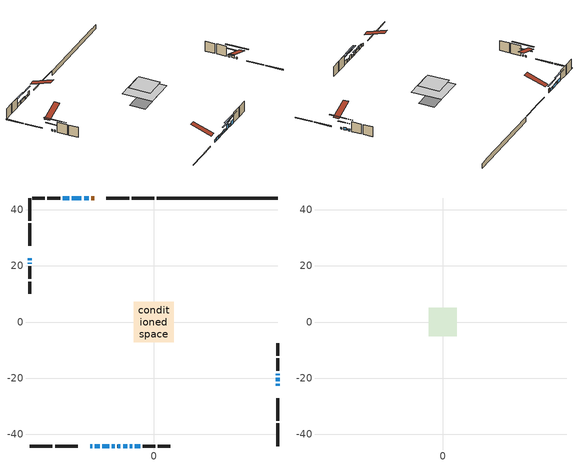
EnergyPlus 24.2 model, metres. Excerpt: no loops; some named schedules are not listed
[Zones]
conditioned space
 floor adiabatic (AdiabaticFloorConstruction): -7.15,-7.15 -7.15,7.15 7.15,7.15 7.15,-7.15 z2.97
 floor foundation (Slab1 construction): -7.09,-3.66 -7.09,3.66 7.09,3.66 7.09,-3.66 z-1.76
 wall outside (RimJoist1 construction): 0.22,44.15 -7.85,44.15 / -44.15,-44.15 -36.09,-44.15 / -44.15,44.15 -44.15,36.09 / 44.15,-44.15 44.15,-36.09 z0.53:0.83
 wall outside (RimJoist2 construction): -8.78,44.15 -16.84,44.15 / -35.16,-44.15 -27.1,-44.15 / -44.15,35.16 -44.15,27.1 / 44.15,-35.16 44.15,-27.1 z0.53:0.83
 wall outside (AdiabaticWallConstruction 1): -21.27,44.15 -22.2,44.15 z0.53:2.56
 wall outside (AdiabaticWallConstruction): -22.66,-44.15 -21.9,-44.15 z0.53:1.75; -23.13,44.15 -24.83,44.15 / -25.76,44.15 -29.16,44.15 z0.53:1.67; -20.97,-44.15 -19.24,-44.15 z0.53:1.8; -18.31,-44.15 -15.87,-44.15 z0.53:1.65; -14.95,-44.15 -13.84,-44.15 z0.53:1.83; -44.15,22.66 -44.15,22.05 / 44.15,-22.66 44.15,-22.05 / -44.15,21.13 -44.15,20.82 z0.53:1.29; 44.15,-21.12 44.15,-19.9 z0.53:1.7; -30.09,44.15 -32.38,44.15 z0.53:2.16; -12.91,-44.15 -11.84,-44.15 z0.53:1.5; -10.91,-44.15 -9.39,-44.15 z0.53:2.56; -8.46,-44.15 -7.65,-44.15 z0.53:1.9; -6.72,-44.15 -4.89,-44.15 z0.53:2.31; 44.15,-18.98 44.15,-18.36 z0.53:1.35
 wall outside (Wall1 construction): -33.31,44.15 -37.85,44.15 / -3.96,-44.15 0.58,-44.15 / -44.15,19.89 -44.15,15.35 / 44.15,-17.44 44.15,-12.9 z0.53:5.41
 wall outside (Wall2 construction): -38.78,44.15 -43.22,44.15 / 1.51,-44.15 5.96,-44.15 / -44.15,14.42 -44.15,9.97 / 44.15,-11.97 44.15,-7.52 z0.53:5.41
 wall foundation (FoundationWall1 construction): 1.15,44.15,-1.76 1.15,44.15,0.53 39.85,44.15,0.53 39.85,44.15,0.37 44.15,44.15,0.37 44.15,44.15,-1.76
 window (WindowConstruction 13): -22.66,-44.15 -21.9,-44.15 z0.53:1.75
 window (WindowConstruction 7): -23.13,44.15 -24.83,44.15 z0.53:1.67
 window (WindowConstruction 8): -25.76,44.15 -29.16,44.15 z0.53:1.67
 window (WindowConstruction 9): -20.97,-44.15 -19.24,-44.15 z0.53:1.8
 window (WindowConstruction 10): -18.31,-44.15 -15.88,-44.15 z0.53:1.65
 window (WindowConstruction 11): -14.95,-44.15 -13.84,-44.15 z0.53:1.83
 window (WindowConstruction 12): -44.15,22.66 -44.15,22.05 z0.53:1.29
 window (WindowConstruction 14): 44.15,-22.66 44.15,-22.05 z0.53:1.29
 window (WindowConstruction): 44.15,-21.12 44.15,-19.9 z0.53:1.7
 window (WindowConstruction 15): -44.15,21.12 -44.15,20.82 z0.53:1.29
 window (WindowConstruction 1): -30.09,44.15 -32.38,44.15 z0.53:2.15
 window (WindowConstruction 2): -12.91,-44.15 -11.84,-44.15 z0.53:1.5
 window (WindowConstruction 3): -10.91,-44.15 -9.39,-44.15 z0.53:2.56
 window (WindowConstruction 4): -8.46,-44.15 -7.65,-44.15 z0.53:1.9
 window (WindowConstruction 5): -6.72,-44.15 -4.89,-44.15 z0.53:2.31
 window (WindowConstruction 6): 44.15,-18.97 44.15,-18.36 z0.53:1.34
 door (Door): -21.28,44.15 -22.2,44.15 z0.53:2.56
 ceiling adiabatic (AdiabaticFloorConstruction): 7.15,-7.15 7.15,7.15 -7.15,7.15 -7.15,-7.15 z2.97
attic - vented
 floor to conditioned space (Floor1 construction Reversed): -5.02,-5.02 -5.02,5.02 5.02,5.02 5.02,-5.02 z5.41
 roof outside (Roof1 construction): -20.35,44.15,5.41 -20.35,34.38,8.67 -17.77,34.38,8.67 -17.77,44.15,5.41; -23.59,-44.15,5.41 -23.59,-34.38,8.67 -26.17,-34.38,8.67 -26.17,-44.15,5.41; -44.15,23.59,5.41 -34.38,23.59,8.67 -34.38,26.17,8.67 -44.15,26.17,5.41; 44.15,-23.59,5.41 34.38,-23.59,8.67 34.38,-26.17,8.67 44.15,-26.17,5.41
shading: -27.47,44.15 -20.49,44.15 -20.49,44.57 -27.47,44.57 z4.31; -29.36,44.15 -25.56,44.15 -25.56,44.57 -29.36,44.57 z1.87; -19.04,-44.15 -21.17,-44.15 -21.17,-44.57 -19.04,-44.57 z2; -15.67,-44.15 -18.51,-44.15 -18.51,-44.57 -15.67,-44.57 z1.85; -13.64,-44.15 -15.15,-44.15 -15.15,-44.57 -13.64,-44.57 z2.03; -44.15,19.41 -44.15,25.3 -44.57,25.3 -44.57,19.41 z3.93; 44.15,-16.97 44.15,-27.74 44.57,-27.74 44.57,-16.97 z6.37; 44.15,-17.26 44.15,-23.76 44.57,-23.76 44.57,-17.26 z4.34; -44.15,15.74 -44.15,26.2 -44.57,26.2 -44.57,15.74 z6.37; -35.02,44.15 -27.45,44.15 -27.45,44.57 -35.02,44.57 z4.79; -9.2,-44.15 -15.55,-44.15 -15.55,-44.57 -9.2,-44.57 z4.14; -6.75,-44.15 -13.55,-44.15 -13.55,-44.57 -6.75,-44.57 z5.2; -5.01,-44.15 -11.1,-44.15 -11.1,-44.57 -5.01,-44.57 z4.54; -2.25,-44.15 -9.36,-44.15 -9.36,-44.57 -2.25,-44.57 z4.95; 44.15,-18.16 44.15,-19.18 44.57,-19.18 44.57,-18.16 z1.54
[Building]
Building 1: Terrain=Suburbs
[Site:Location]
Toronto City Centre_ON: Latitude {deg}=43.63; Longitude {deg}=-79.39; Time Zone {hr}=-5; Elevation {m}=77; Keep Site Location Information=Yes
[Site:GroundTemperature:Shallow]
5.01852, 3.26908, 3.12898, 3.95918, 7.29196, 10.6092, 13.4851, 15.3069, 15.4617, 13.9799, 11.1774, 7.9619
[Site:WaterMainsTemperature]
Calculation Method=Schedule; Temperature Schedule=mains temperature schedule
[Material] Roughness=Rough; Thermal Absorptance=0.9
Name | Thickness {m} | Conductivity {W/m-K} | Density {kg/m3} | Specific Heat {J/kg-K} | Solar Absorptance | Visible Absorptance
asphalt or fiberglass shingles | 0.00635 | 0.162714 | 1121.4 | 1465.45 | 0.4 | 0.4
ceiling loosefill ins | 0.169333 | 0.0480833 | 16.02 | 1046.75 | 0.7 | 0.7
ceiling stud and cavity | 0.1397 | 0.151118 | 65.682 | 1177.47 | 0.7 | 0.7
concrete 4.0 in. | 0.1016 | 1.803125 | 2242.8 | 837.4 | 0.7 | 0.7
concrete 8.0 in. | 0.2032 | 1.803125 | 2242.8 | 837.4 | 0.7 | 0.7
door material | 0.04445 | 0.053851 | 512.64 | 1214.23 | 0.7 | 0.7
exterior vertical ins | 0.041904 | 0.029427 | 32.04 | 1214.23 | 0.7 | 0.7
floor covering | 0.0127 | 0.0433444 | 54.468 | 1339.84 | 0.6 | 0.6
floor rigid ins; wall rigid ins | 0.512978 | 0.029427 | 32.04 | 1214.23 | 0.7 | 0.7
floor stud and cavity | 0.1397 | 1.75129 | 37.0049 | 1207.88 | 0.7 | 0.7
furniture material conditioned space 1 | 0.1524 | 0.115458 | 640.8 | 1214.23 | 0.6 | 0.6
gypsum board | 0.0127 | 0.160291 | 801 | 837.4 | 0.6 | 0.6
gypsum board 1 | 0.0127 | 0.160291 | 801 | 837.4 | 0.7 | 0.7
osb sheathing 0.5 in. | 0.0127 | 0.115458 | 512.64 | 1214.23 | 0.7 | 0.7
osb sheathing 0.75 in. | 0.01905 | 0.115458 | 512.64 | 1214.23 | 0.7 | 0.7
osb sheathing 2.0 in. | 0.0508 | 0.115458 | 512.64 | 1214.23 | 0.7 | 0.7
rim joist stud and cavity | 0.0508 | 0.0451784 | 125.044 | 1163.47 | 0.6 | 0.6
rim joist stud and cavity 1 | 0.0508 | 0.0454632 | 125.044 | 1163.47 | 0.6 | 0.6
wall stud and cavity | 0.1397 | 0.0884486 | 139.0536 | 1170.24 | 0.7 | 0.7
wall stud and cavity 1 | 0.0889 | 0.380278 | 52.3479 | 1209.89 | 0.7 | 0.7
wall stud and cavity 2 | 0.0889 | 0.391764 | 83.0341 | 1211.67 | 0.7 | 0.7
wood siding | 0.0254 | 0.102417 | 544.68 | 1172.36 | 0.4 | 0.4
wood siding 1; wood siding 2; wood siding 3 | 0.0254 | 0.102417 | 544.68 | 1172.36 | 0.7 | 0.7
[WindowMaterial:SimpleGlazingSystem]
Name | U-Factor {W/m2-K} | Solar Heat Gain Coefficient
WindowMaterial | 3.30119 | 0.66
WindowMaterial 1 | 3.296079 | 0.7
WindowMaterial 10 | 4.0064 | 0.67
WindowMaterial 11 | 3.30687 | 0.51
WindowMaterial 2 | 3.30346 | 0.65
WindowMaterial 3 | 4.70366 | 0.68
WindowMaterial 4 | 3.31538 | 0.58
WindowMaterial 5 | 3.29721 | 0.7
WindowMaterial 6 | 3.30573 | 0.6
WindowMaterial 7 | 3.30005 | 0.68
WindowMaterial 8 | 3.298918 | 0.68
WindowMaterial 9 | 3.30232 | 0.66
[Construction]
AdiabaticFloorConstruction: floor stud and cavity, floor rigid ins, osb sheathing 0.75 in., floor covering
AdiabaticWallConstruction: wood siding 2, wall rigid ins, wall stud and cavity 1, gypsum board
AdiabaticWallConstruction 1: wood siding 3, wall rigid ins, wall stud and cavity 1, gypsum board
Door: door material
Floor1 construction Reversed: gypsum board, ceiling stud and cavity, ceiling loosefill ins
FoundationWall1 construction: concrete 8.0 in., gypsum board 1
furniture construction conditioned space 1: furniture material conditioned space 1
PartitionWallConstruction: gypsum board, wall stud and cavity 2, gypsum board
RimJoist1 construction: wood siding 1, osb sheathing 2.0 in., rim joist stud and cavity
RimJoist2 construction: wood siding 1, osb sheathing 2.0 in., rim joist stud and cavity 1
Roof1 construction: asphalt or fiberglass shingles
Slab1 construction: concrete 4.0 in.
Wall1 construction; Wall2 construction: wood siding, osb sheathing 0.5 in., wall stud and cavity, gypsum board
WindowConstruction; WindowConstruction 11: WindowMaterial
WindowConstruction 1: WindowMaterial 1
WindowConstruction 10: WindowMaterial 9
WindowConstruction 12; WindowConstruction 6: WindowMaterial 6
WindowConstruction 13: WindowMaterial 10
WindowConstruction 14; WindowConstruction 15: WindowMaterial 11
WindowConstruction 2: WindowMaterial 2
WindowConstruction 3: WindowMaterial 3
WindowConstruction 4: WindowMaterial 4
WindowConstruction 5: WindowMaterial 5
WindowConstruction 7; WindowConstruction 8: WindowMaterial 7
WindowConstruction 9: WindowMaterial 8
[Zone] Multiplier=1; Part of Total Floor Area=Yes
Name | Volume {m3}
attic - vented | 53.3225
conditioned space | 783.7
[Space]
Name | Zone | Volume {m3}
attic - vented 1 | attic - vented | 53.3225
conditioned space 1 | conditioned space | 783.7
[ZoneInfiltration:EffectiveLeakageArea]
infil attic - vented 1: Zone or Space=attic - vented 1; Schedule=Always On Discrete; Effective Air Leakage Area {cm2}=4243.37; Stack Coefficient=0.000226647; Wind Coefficient=1.01717e-05
[ZoneMixing]
whole house fan mix: Zone or Space=attic - vented; Schedule=Always On Continuous; Design Flow Rate Calculation Method=Flow/Zone; Design Flow Rate {m3/s}=0; Source Zone or Space=conditioned space
[SurfaceProperty:ExposedFoundationPerimeter]
Slab1: Exposed Perimeter Calculation Method=TotalExposedPerimeter; Total Exposed Perimeter {m}=43.008
[InternalMass] Zone or ZoneList=conditioned space; Space or SpaceList=conditioned space 1
Name | Construction | Surface Area {m2}
furniture mass conditioned space 1 | furniture construction conditioned space 1 | 123.368
partition wall mass | PartitionWallConstruction | 308.42
[Lights]
interior lighting: Zone or ZoneList or Space or SpaceList=conditioned space 1; Schedule=interior lighting schedule; Design Level Calculation Method=LightingLevel; Lighting Level {W}=343.2; Return Air Fraction=0; Fraction Radiant=0.6; Fraction Visible=0.2; Fraction Replaceable=1
[People]
occupants: Zone or ZoneList or Space or SpaceList=conditioned space 1; Number of People Schedule=occupants schedule; Number of People Calculation Method=People; Number of People=3; Fraction Radiant=0.314171; Sensible Heat Fraction=0.56303; Activity Level Schedule=occupants activity schedule; Carbon Dioxide Generation Rate {m3/s-W}=0; Enable ASHRAE 55 Comfort Warnings=No; Mean Radiant Temperature Calculation Type=EnclosureAveraged
[ElectricEquipment] Zone or ZoneList or Space or SpaceList=conditioned space 1; Design Level Calculation Method=EquipmentLevel
Name | Schedule | Design Level {W} | Fraction Latent | Fraction Radiant | Fraction Lost
clothes dryer | clothes dryer schedule | 140.772 | 0.015 | 0.081 | 0.85
clothes washer | clothes washer schedule | 32.1985 | 0.03 | 0.162 | 0.7
cooking range | cooking range schedule | 215.147 | 0.08 | 0.432 | 0.2
dishwasher | dishwasher schedule | 66.8632 | 0.3 | 0.18 | 0.4
fridge | fridge schedule | 72.9452 | 0 | 0.6 | 0
mech vent house fan | mech vent house fan schedule | 2.85 | 0 | 0 | 1
mech vent house fan cfis | mech vent house fan cfis schedule | 0 | 0 | 0 | 0
misc plug loads | misc plug loads schedule | 494.7 | 0.045 | 0.513 | 0.1
whole house fan | Always On Discrete | 0 | 0 | 0 | 1
[OtherEquipment] Zone or ZoneList or Space or SpaceList=conditioned space 1; Design Level Calculation Method=EquipmentLevel
Name | Fuel Type | Schedule | Design Level {W} | Fraction Latent | Fraction Radiant | Fraction Lost
clothes dryer 1 | Electricity | clothes dryer schedule | 0 | 0.015 | 0.081 | 0.85
cooking range 1 | Electricity | cooking range schedule | 0 | 0.08 | 0.432 | 0.2
general water use latent | None | general water use schedule | 62.594 | 1 | 0 | 0
general water use sensible | None | general water use schedule | -61.6891 | 0 | 0.6 | 0
mech vent house fan latent load | None | Always On Discrete | 0 | 1 | 0 | 0
mech vent house fan sensible load | None | Always On Discrete | 0 | 0 | 0 | 0
water heater energy adjustment1 | NaturalGas | Always On Discrete | 0.01 | 0 | 0 | 1
[ZoneInfiltration:DesignFlowRate] Zone or ZoneList or Space or SpaceList=conditioned space 1; Schedule=Always On Discrete; Design Flow Rate Calculation Method=Flow/Zone; Design Flow Rate {m3/s}=0
infil flow; natural vent flow; whole house fan flow
[Foundation:Kiva]
Foundation Kiva 1: Initial Indoor Air Temperature {C}=18; Wall Height Above Grade {m}=0.529986; Wall Depth Below Slab {m}=0.2032; Custom Block Material Name 1=exterior vertical ins; Custom Block Depth 1 {m}=2.28999; Custom Block X Position 1 {m}=0.2159; Custom Block Z Position 1 {m}=0
[Foundation:Kiva:Settings]
Soil Conductivity {W/m-K}=0.849921; Soil Density {kg/m3}=1842.3; Soil Specific Heat {J/kg-K}=418.7; Ground Solar Absorptivity=0.9; Ground Thermal Absorptivity=0.9; Ground Surface Roughness {m}=0.03; Far-Field Width {m}=40; Deep-Ground Boundary Condition=ZeroFlux; Deep-Ground Depth {m}=40; Minimum Cell Dimension {m}=0.2; Maximum Cell Growth Coefficient=3; Simulation Timestep=Timestep
[Exterior:Lights]
exterior lighting: Schedule=exterior lighting schedule; Design Level {W}=75.6
[Schedule:Constant]
Name | Hourly Value
Always On Continuous; mech vent house fan schedule; mech vent house fan cfis schedule; Always On Discrete | 1
occupants activity schedule | 117.228
fridge schedule | 0
[Schedule:Week:Daily]
interior lighting schedule Week Rule - Jan1-Jan27: interior lighting schedule day, interior lighting schedule day, interior lighting schedule day, interior lighting schedule day, interior lighting schedule day, interior lighting schedule day, interior lighting schedule day, interior lighting schedule default day, interior lighting schedule default day, interior lighting schedule default day, interior lighting schedule default day, interior lighting schedule default day
interior lighting schedule Week Rule - Jan28-Feb3: interior lighting schedule day, interior lighting schedule day, interior lighting schedule day, interior lighting schedule day, interior lighting schedule day 1, interior lighting schedule day 1, interior lighting schedule day 1, interior lighting schedule default day, interior lighting schedule default day, interior lighting schedule default day, interior lighting schedule default day, interior lighting schedule default day
interior lighting schedule Week Rule - Feb4-Feb24: interior lighting schedule day 1, interior lighting schedule day 1, interior lighting schedule day 1, interior lighting schedule day 1, interior lighting schedule day 1, interior lighting schedule day 1, interior lighting schedule day 1, interior lighting schedule default day, interior lighting schedule default day, interior lighting schedule default day, interior lighting schedule default day, interior lighting schedule default day
interior lighting schedule Week Rule - Feb25-Mar3: interior lighting schedule day 1, interior lighting schedule day 1, interior lighting schedule day 1, interior lighting schedule day 1, interior lighting schedule day 2, interior lighting schedule day 2, interior lighting schedule day 2, interior lighting schedule default day, interior lighting schedule default day, interior lighting schedule default day, interior lighting schedule default day, interior lighting schedule default day
interior lighting schedule Week Rule - Mar4-Mar31: interior lighting schedule day 2, interior lighting schedule day 2, interior lighting schedule day 2, interior lighting schedule day 2, interior lighting schedule day 2, interior lighting schedule day 2, interior lighting schedule day 2, interior lighting schedule default day, interior lighting schedule default day, interior lighting schedule default day, interior lighting schedule default day, interior lighting schedule default day
interior lighting schedule Week Rule - Apr1-Apr28: interior lighting schedule day 3, interior lighting schedule day 3, interior lighting schedule day 3, interior lighting schedule day 3, interior lighting schedule day 3, interior lighting schedule day 3, interior lighting schedule day 3, interior lighting schedule default day, interior lighting schedule default day, interior lighting schedule default day, interior lighting schedule default day, interior lighting schedule default day
interior lighting schedule Week Rule - Apr29-May5: interior lighting schedule day 3, interior lighting schedule day 3, interior lighting schedule day 4, interior lighting schedule day 4, interior lighting schedule day 4, interior lighting schedule day 4, interior lighting schedule day 4, interior lighting schedule default day, interior lighting schedule default day, interior lighting schedule default day, interior lighting schedule default day, interior lighting schedule default day
interior lighting schedule Week Rule - May6-May26: interior lighting schedule day 4, interior lighting schedule day 4, interior lighting schedule day 4, interior lighting schedule day 4, interior lighting schedule day 4, interior lighting schedule day 4, interior lighting schedule day 4, interior lighting schedule default day, interior lighting schedule default day, interior lighting schedule default day, interior lighting schedule default day, interior lighting schedule default day
interior lighting schedule Week Rule - May27-Jun2: interior lighting schedule day 4, interior lighting schedule day 4, interior lighting schedule day 4, interior lighting schedule day 4, interior lighting schedule day 4, interior lighting schedule day 5, interior lighting schedule day 5, interior lighting schedule default day, interior lighting schedule default day, interior lighting schedule default day, interior lighting schedule default day, interior lighting schedule default day
interior lighting schedule Week Rule - Jun3-Jun30: interior lighting schedule day 5, interior lighting schedule day 5, interior lighting schedule day 5, interior lighting schedule day 5, interior lighting schedule day 5, interior lighting schedule day 5, interior lighting schedule day 5, interior lighting schedule default day, interior lighting schedule default day, interior lighting schedule default day, interior lighting schedule default day, interior lighting schedule default day
interior lighting schedule Week Rule - Jul1-Jul28: interior lighting schedule day 6, interior lighting schedule day 6, interior lighting schedule day 6, interior lighting schedule day 6, interior lighting schedule day 6, interior lighting schedule day 6, interior lighting schedule day 6, interior lighting schedule default day, interior lighting schedule default day, interior lighting schedule default day, interior lighting schedule default day, interior lighting schedule default day
interior lighting schedule Week Rule - Jul29-Aug4: interior lighting schedule day 6, interior lighting schedule day 6, interior lighting schedule day 6, interior lighting schedule day 7, interior lighting schedule day 7, interior lighting schedule day 7, interior lighting schedule day 7, interior lighting schedule default day, interior lighting schedule default day, interior lighting schedule default day, interior lighting schedule default day, interior lighting schedule default day
interior lighting schedule Week Rule - Aug5-Aug25: interior lighting schedule day 7, interior lighting schedule day 7, interior lighting schedule day 7, interior lighting schedule day 7, interior lighting schedule day 7, interior lighting schedule day 7, interior lighting schedule day 7, interior lighting schedule default day, interior lighting schedule default day, interior lighting schedule default day, interior lighting schedule default day, interior lighting schedule default day
interior lighting schedule Week Rule - Aug26-Sep1: interior lighting schedule day 7, interior lighting schedule day 7, interior lighting schedule day 7, interior lighting schedule day 7, interior lighting schedule day 7, interior lighting schedule day 7, interior lighting schedule day 8, interior lighting schedule default day, interior lighting schedule default day, interior lighting schedule default day, interior lighting schedule default day, interior lighting schedule default day
interior lighting schedule Week Rule - Sep2-Sep29: interior lighting schedule day 8, interior lighting schedule day 8, interior lighting schedule day 8, interior lighting schedule day 8, interior lighting schedule day 8, interior lighting schedule day 8, interior lighting schedule day 8, interior lighting schedule default day, interior lighting schedule default day, interior lighting schedule default day, interior lighting schedule default day, interior lighting schedule default day
interior lighting schedule Week Rule - Sep30-Oct6: interior lighting schedule day 8, interior lighting schedule day 9, interior lighting schedule day 9, interior lighting schedule day 9, interior lighting schedule day 9, interior lighting schedule day 9, interior lighting schedule day 9, interior lighting schedule default day, interior lighting schedule default day, interior lighting schedule default day, interior lighting schedule default day, interior lighting schedule default day
interior lighting schedule Week Rule - Oct7-Oct27: interior lighting schedule day 9, interior lighting schedule day 9, interior lighting schedule day 9, interior lighting schedule day 9, interior lighting schedule day 9, interior lighting schedule day 9, interior lighting schedule day 9, interior lighting schedule default day, interior lighting schedule default day, interior lighting schedule default day, interior lighting schedule default day, interior lighting schedule default day
interior lighting schedule Week Rule - Oct28-Nov3: interior lighting schedule day 9, interior lighting schedule day 9, interior lighting schedule day 9, interior lighting schedule day 9, interior lighting schedule day 10, interior lighting schedule day 10, interior lighting schedule day 10, interior lighting schedule default day, interior lighting schedule default day, interior lighting schedule default day, interior lighting schedule default day, interior lighting schedule default day
interior lighting schedule Week Rule - Nov4-Nov24: interior lighting schedule day 10, interior lighting schedule day 10, interior lighting schedule day 10, interior lighting schedule day 10, interior lighting schedule day 10, interior lighting schedule day 10, interior lighting schedule day 10, interior lighting schedule default day, interior lighting schedule default day, interior lighting schedule default day, interior lighting schedule default day, interior lighting schedule default day
interior lighting schedule Week Rule - Nov25-Dec1: interior lighting schedule day 10, interior lighting schedule day 10, interior lighting schedule day 10, interior lighting schedule day 10, interior lighting schedule day 10, interior lighting schedule day 10, interior lighting schedule day 11, interior lighting schedule default day, interior lighting schedule default day, interior lighting schedule default day, interior lighting schedule default day, interior lighting schedule default day
interior lighting schedule Week Rule - Dec2-Dec31: interior lighting schedule day 11, interior lighting schedule day 11, interior lighting schedule day 11, interior lighting schedule day 11, interior lighting schedule day 11, interior lighting schedule day 11, interior lighting schedule day 11, interior lighting schedule default day, interior lighting schedule default day, interior lighting schedule default day, interior lighting schedule default day, interior lighting schedule default day
occupants schedule Week Rule - Jan1-Dec31: occupants schedule day, occupants schedule day, occupants schedule day, occupants schedule day, occupants schedule day, occupants schedule day, occupants schedule day, occupants schedule default day, occupants schedule default day, occupants schedule default day, occupants schedule default day, occupants schedule default day
clothes dryer schedule Week Rule - Jan1-Dec31: clothes dryer schedule day, clothes dryer schedule day, clothes dryer schedule day, clothes dryer schedule day, clothes dryer schedule day, clothes dryer schedule day, clothes dryer schedule day, clothes dryer schedule default day, clothes dryer schedule default day, clothes dryer schedule default day, clothes dryer schedule default day, clothes dryer schedule default day
clothes washer schedule Week Rule - Jan1-Dec31: clothes washer schedule day, clothes washer schedule day, clothes washer schedule day, clothes washer schedule day, clothes washer schedule day, clothes washer schedule day, clothes washer schedule day, clothes washer schedule default day, clothes washer schedule default day, clothes washer schedule default day, clothes washer schedule default day, clothes washer schedule default day
cooking range schedule Week Rule - Jan1-Dec31: cooking range schedule day, cooking range schedule day, cooking range schedule day, cooking range schedule day, cooking range schedule day, cooking range schedule day, cooking range schedule day, cooking range schedule default day, cooking range schedule default day, cooking range schedule default day, cooking range schedule default day, cooking range schedule default day
dishwasher schedule Week Rule - Jan1-Dec31: dishwasher schedule day, dishwasher schedule day, dishwasher schedule day, dishwasher schedule day, dishwasher schedule day, dishwasher schedule day, dishwasher schedule day, dishwasher schedule default day, dishwasher schedule default day, dishwasher schedule default day, dishwasher schedule default day, dishwasher schedule default day
misc plug loads schedule Week Rule - Jan1-Dec31: misc plug loads schedule day, misc plug loads schedule day, misc plug loads schedule day, misc plug loads schedule day, misc plug loads schedule day, misc plug loads schedule day, misc plug loads schedule day, misc plug loads schedule default day, misc plug loads schedule default day, misc plug loads schedule default day, misc plug loads schedule default day, misc plug loads schedule default day
general water use schedule Week Rule - Jan1-Dec31: general water use schedule day, general water use schedule day, general water use schedule day, general water use schedule day, general water use schedule day, general water use schedule day, general water use schedule day, general water use schedule default day, general water use schedule default day, general water use schedule default day, general water use schedule default day, general water use schedule default day
exterior lighting schedule Week Rule - Jan1-Jan27: exterior lighting schedule day, exterior lighting schedule day, exterior lighting schedule day, exterior lighting schedule day, exterior lighting schedule day, exterior lighting schedule day, exterior lighting schedule day, exterior lighting schedule default day, exterior lighting schedule default day, exterior lighting schedule default day, exterior lighting schedule default day, exterior lighting schedule default day
exterior lighting schedule Week Rule - Jan28-Feb3: exterior lighting schedule day, exterior lighting schedule day, exterior lighting schedule day, exterior lighting schedule day, exterior lighting schedule day 1, exterior lighting schedule day 1, exterior lighting schedule day 1, exterior lighting schedule default day, exterior lighting schedule default day, exterior lighting schedule default day, exterior lighting schedule default day, exterior lighting schedule default day
exterior lighting schedule Week Rule - Feb4-Feb24: exterior lighting schedule day 1, exterior lighting schedule day 1, exterior lighting schedule day 1, exterior lighting schedule day 1, exterior lighting schedule day 1, exterior lighting schedule day 1, exterior lighting schedule day 1, exterior lighting schedule default day, exterior lighting schedule default day, exterior lighting schedule default day, exterior lighting schedule default day, exterior lighting schedule default day
exterior lighting schedule Week Rule - Feb25-Mar3: exterior lighting schedule day 1, exterior lighting schedule day 1, exterior lighting schedule day 1, exterior lighting schedule day 1, exterior lighting schedule day 2, exterior lighting schedule day 2, exterior lighting schedule day 2, exterior lighting schedule default day, exterior lighting schedule default day, exterior lighting schedule default day, exterior lighting schedule default day, exterior lighting schedule default day
exterior lighting schedule Week Rule - Mar4-Mar31: exterior lighting schedule day 2, exterior lighting schedule day 2, exterior lighting schedule day 2, exterior lighting schedule day 2, exterior lighting schedule day 2, exterior lighting schedule day 2, exterior lighting schedule day 2, exterior lighting schedule default day, exterior lighting schedule default day, exterior lighting schedule default day, exterior lighting schedule default day, exterior lighting schedule default day
exterior lighting schedule Week Rule - Apr1-Apr28: exterior lighting schedule day 3, exterior lighting schedule day 3, exterior lighting schedule day 3, exterior lighting schedule day 3, exterior lighting schedule day 3, exterior lighting schedule day 3, exterior lighting schedule day 3, exterior lighting schedule default day, exterior lighting schedule default day, exterior lighting schedule default day, exterior lighting schedule default day, exterior lighting schedule default day
exterior lighting schedule Week Rule - Apr29-May5: exterior lighting schedule day 3, exterior lighting schedule day 3, exterior lighting schedule day 4, exterior lighting schedule day 4, exterior lighting schedule day 4, exterior lighting schedule day 4, exterior lighting schedule day 4, exterior lighting schedule default day, exterior lighting schedule default day, exterior lighting schedule default day, exterior lighting schedule default day, exterior lighting schedule default day
exterior lighting schedule Week Rule - May6-May26: exterior lighting schedule day 4, exterior lighting schedule day 4, exterior lighting schedule day 4, exterior lighting schedule day 4, exterior lighting schedule day 4, exterior lighting schedule day 4, exterior lighting schedule day 4, exterior lighting schedule default day, exterior lighting schedule default day, exterior lighting schedule default day, exterior lighting schedule default day, exterior lighting schedule default day
exterior lighting schedule Week Rule - May27-Jun2: exterior lighting schedule day 4, exterior lighting schedule day 4, exterior lighting schedule day 4, exterior lighting schedule day 4, exterior lighting schedule day 4, exterior lighting schedule day 5, exterior lighting schedule day 5, exterior lighting schedule default day, exterior lighting schedule default day, exterior lighting schedule default day, exterior lighting schedule default day, exterior lighting schedule default day
exterior lighting schedule Week Rule - Jun3-Jun30: exterior lighting schedule day 5, exterior lighting schedule day 5, exterior lighting schedule day 5, exterior lighting schedule day 5, exterior lighting schedule day 5, exterior lighting schedule day 5, exterior lighting schedule day 5, exterior lighting schedule default day, exterior lighting schedule default day, exterior lighting schedule default day, exterior lighting schedule default day, exterior lighting schedule default day
exterior lighting schedule Week Rule - Jul1-Jul28: exterior lighting schedule day 6, exterior lighting schedule day 6, exterior lighting schedule day 6, exterior lighting schedule day 6, exterior lighting schedule day 6, exterior lighting schedule day 6, exterior lighting schedule day 6, exterior lighting schedule default day, exterior lighting schedule default day, exterior lighting schedule default day, exterior lighting schedule default day, exterior lighting schedule default day
exterior lighting schedule Week Rule - Jul29-Aug4: exterior lighting schedule day 6, exterior lighting schedule day 6, exterior lighting schedule day 6, exterior lighting schedule day 7, exterior lighting schedule day 7, exterior lighting schedule day 7, exterior lighting schedule day 7, exterior lighting schedule default day, exterior lighting schedule default day, exterior lighting schedule default day, exterior lighting schedule default day, exterior lighting schedule default day
exterior lighting schedule Week Rule - Aug5-Aug25: exterior lighting schedule day 7, exterior lighting schedule day 7, exterior lighting schedule day 7, exterior lighting schedule day 7, exterior lighting schedule day 7, exterior lighting schedule day 7, exterior lighting schedule day 7, exterior lighting schedule default day, exterior lighting schedule default day, exterior lighting schedule default day, exterior lighting schedule default day, exterior lighting schedule default day
exterior lighting schedule Week Rule - Aug26-Sep1: exterior lighting schedule day 7, exterior lighting schedule day 7, exterior lighting schedule day 7, exterior lighting schedule day 7, exterior lighting schedule day 7, exterior lighting schedule day 7, exterior lighting schedule day 8, exterior lighting schedule default day, exterior lighting schedule default day, exterior lighting schedule default day, exterior lighting schedule default day, exterior lighting schedule default day
exterior lighting schedule Week Rule - Sep2-Sep29: exterior lighting schedule day 8, exterior lighting schedule day 8, exterior lighting schedule day 8, exterior lighting schedule day 8, exterior lighting schedule day 8, exterior lighting schedule day 8, exterior lighting schedule day 8, exterior lighting schedule default day, exterior lighting schedule default day, exterior lighting schedule default day, exterior lighting schedule default day, exterior lighting schedule default day
exterior lighting schedule Week Rule - Sep30-Oct6: exterior lighting schedule day 8, exterior lighting schedule day 9, exterior lighting schedule day 9, exterior lighting schedule day 9, exterior lighting schedule day 9, exterior lighting schedule day 9, exterior lighting schedule day 9, exterior lighting schedule default day, exterior lighting schedule default day, exterior lighting schedule default day, exterior lighting schedule default day, exterior lighting schedule default day
exterior lighting schedule Week Rule - Oct7-Oct27: exterior lighting schedule day 9, exterior lighting schedule day 9, exterior lighting schedule day 9, exterior lighting schedule day 9, exterior lighting schedule day 9, exterior lighting schedule day 9, exterior lighting schedule day 9, exterior lighting schedule default day, exterior lighting schedule default day, exterior lighting schedule default day, exterior lighting schedule default day, exterior lighting schedule default day
exterior lighting schedule Week Rule - Oct28-Nov3: exterior lighting schedule day 9, exterior lighting schedule day 9, exterior lighting schedule day 9, exterior lighting schedule day 9, exterior lighting schedule day 10, exterior lighting schedule day 10, exterior lighting schedule day 10, exterior lighting schedule default day, exterior lighting schedule default day, exterior lighting schedule default day, exterior lighting schedule default day, exterior lighting schedule default day
exterior lighting schedule Week Rule - Nov4-Nov24: exterior lighting schedule day 10, exterior lighting schedule day 10, exterior lighting schedule day 10, exterior lighting schedule day 10, exterior lighting schedule day 10, exterior lighting schedule day 10, exterior lighting schedule day 10, exterior lighting schedule default day, exterior lighting schedule default day, exterior lighting schedule default day, exterior lighting schedule default day, exterior lighting schedule default day
exterior lighting schedule Week Rule - Nov25-Dec1: exterior lighting schedule day 10, exterior lighting schedule day 10, exterior lighting schedule day 10, exterior lighting schedule day 10, exterior lighting schedule day 10, exterior lighting schedule day 10, exterior lighting schedule day 11, exterior lighting schedule default day, exterior lighting schedule default day, exterior lighting schedule default day, exterior lighting schedule default day, exterior lighting schedule default day
[Schedule:Year]
interior lighting schedule: interior lighting schedule Week Rule - Jan1-Jan27, 1, 1, 1, 27, interior lighting schedule Week Rule - Jan28-Feb3, 1, 28, 2, 3, interior lighting schedule Week Rule - Feb4-Feb24, 2, 4, 2, 24, interior lighting schedule Week Rule - Feb25-Mar3, 2, 25, 3, 3, interior lighting schedule Week Rule - Mar4-Mar31, 3, 4, 3, 31, interior lighting schedule Week Rule - Apr1-Apr28, 4, 1, 4, 28, interior lighting schedule Week Rule - Apr29-May5, 4, 29, 5, 5, interior lighting schedule Week Rule - May6-May26, 5, 6, 5, 26, interior lighting schedule Week Rule - May27-Jun2, 5, 27, 6, 2, interior lighting schedule Week Rule - Jun3-Jun30, 6, 3, 6, 30, interior lighting schedule Week Rule - Jul1-Jul28, 7, 1, 7, 28, interior lighting schedule Week Rule - Jul29-Aug4, 7, 29, 8, 4, interior lighting schedule Week Rule - Aug5-Aug25, 8, 5, 8, 25, interior lighting schedule Week Rule - Aug26-Sep1, 8, 26, 9, 1, interior lighting schedule Week Rule - Sep2-Sep29, 9, 2, 9, 29, interior lighting schedule Week Rule - Sep30-Oct6, 9, 30, 10, 6, interior lighting schedule Week Rule - Oct7-Oct27, 10, 7, 10, 27, interior lighting schedule Week Rule - Oct28-Nov3, 10, 28, 11, 3, interior lighting schedule Week Rule - Nov4-Nov24, 11, 4, 11, 24, interior lighting schedule Week Rule - Nov25-Dec1, 11, 25, 12, 1, interior lighting schedule Week Rule - Dec2-Dec31, 12, 2, 12, 31
occupants schedule: occupants schedule Week Rule - Jan1-Dec31, 1, 1, 12, 31
clothes dryer schedule: clothes dryer schedule Week Rule - Jan1-Dec31, 1, 1, 12, 31
clothes washer schedule: clothes washer schedule Week Rule - Jan1-Dec31, 1, 1, 12, 31
cooking range schedule: cooking range schedule Week Rule - Jan1-Dec31, 1, 1, 12, 31
dishwasher schedule: dishwasher schedule Week Rule - Jan1-Dec31, 1, 1, 12, 31
misc plug loads schedule: misc plug loads schedule Week Rule - Jan1-Dec31, 1, 1, 12, 31
general water use schedule: general water use schedule Week Rule - Jan1-Dec31, 1, 1, 12, 31
exterior lighting schedule: exterior lighting schedule Week Rule - Jan1-Jan27, 1, 1, 1, 27, exterior lighting schedule Week Rule - Jan28-Feb3, 1, 28, 2, 3, exterior lighting schedule Week Rule - Feb4-Feb24, 2, 4, 2, 24, exterior lighting schedule Week Rule - Feb25-Mar3, 2, 25, 3, 3, exterior lighting schedule Week Rule - Mar4-Mar31, 3, 4, 3, 31, exterior lighting schedule Week Rule - Apr1-Apr28, 4, 1, 4, 28, exterior lighting schedule Week Rule - Apr29-May5, 4, 29, 5, 5, exterior lighting schedule Week Rule - May6-May26, 5, 6, 5, 26, exterior lighting schedule Week Rule - May27-Jun2, 5, 27, 6, 2, exterior lighting schedule Week Rule - Jun3-Jun30, 6, 3, 6, 30, exterior lighting schedule Week Rule - Jul1-Jul28, 7, 1, 7, 28, exterior lighting schedule Week Rule - Jul29-Aug4, 7, 29, 8, 4, exterior lighting schedule Week Rule - Aug5-Aug25, 8, 5, 8, 25, exterior lighting schedule Week Rule - Aug26-Sep1, 8, 26, 9, 1, exterior lighting schedule Week Rule - Sep2-Sep29, 9, 2, 9, 29, exterior lighting schedule Week Rule - Sep30-Oct6, 9, 30, 10, 6, exterior lighting schedule Week Rule - Oct7-Oct27, 10, 7, 10, 27, exterior lighting schedule Week Rule - Oct28-Nov3, 10, 28, 11, 3, exterior lighting schedule Week Rule - Nov4-Nov24, 11, 4, 11, 24, exterior lighting schedule Week Rule - Nov25-Dec1, 11, 25, 12, 1, exterior lighting schedule Week Rule - Dec2-Dec31, 12, 2, 12, 31
[Schedule:Compact]
mains temperature schedule: Through: 01/01, For: AllDays, Until: 24:00, 8.80333, Through: 01/02, For: AllDays, Until: 24:00, 8.74333, Through: 01/03, For: AllDays, Until: 24:00, 8.68389, Through: 01/04, For: AllDays, Until: 24:00, 8.62611, Through: 01/05, For: AllDays, Until: 24:00, 8.56944, Through: 01/06, For: AllDays, Until: 24:00, 8.51389, Through: 01/07, For: AllDays, Until: 24:00, 8.45944, Through: 01/08, For: AllDays, Until: 24:00, 8.40611, Through: 01/09, For: AllDays, Until: 24:00, 8.35389, Through: 01/10, For: AllDays, Until: 24:00, 8.30278, Through: 01/11, For: AllDays, Until: 24:00, 8.25333, Through: 01/12, For: AllDays, Until: 24:00, 8.205, Through: 01/13, For: AllDays, Until: 24:00, 8.15778, Through: 01/14, For: AllDays, Until: 24:00, 8.11222, Through: 01/15, For: AllDays, Until: 24:00, 8.06778, Through: 01/16, For: AllDays, Until: 24:00, 8.02444, Through: 01/17, For: AllDays, Until: 24:00, 7.98222, Through: 01/18, For: AllDays, Until: 24:00, 7.94167, Through: 01/19, For: AllDays, Until: 24:00, 7.90222, Through: 01/20, For: AllDays, Until: 24:00, 7.86444, Through: 01/21, For: AllDays, Until: 24:00, 7.82778, Through: 01/22, For: AllDays, Until: 24:00, 7.79278, Through: 01/23, For: AllDays, Until: 24:00, 7.75889, Through: 01/24, For: AllDays, Until: 24:00, 7.72667, Through: 01/25, For: AllDays, Until: 24:00, 7.69556, Through: 01/26, For: AllDays, Until: 24:00, 7.66611, Through: 01/27, For: AllDays, Until: 24:00, 7.63778, Through: 01/28, For: AllDays, Until: 24:00, 7.61111, Through: 01/29, For: AllDays, Until: 24:00, 7.58556, Through: 01/30, For: AllDays, Until: 24:00, 7.56167, Through: 01/31, For: AllDays, Until: 24:00, 7.53944, Through: 02/01, For: AllDays, Until: 24:00, 7.51833, Through: 02/02, For: AllDays, Until: 24:00, 7.49889, Through: 02/03, For: AllDays, Until: 24:00, 7.48111, Through: 02/04, For: AllDays, Until: 24:00, 7.46444, Through: 02/05, For: AllDays, Until: 24:00, 7.44944, Through: 02/06, For: AllDays, Until: 24:00, 7.43556, Through: 02/07, For: AllDays, Until: 24:00, 7.42333, Through: 02/08, For: AllDays, Until: 24:00, 7.41278, Through: 02/09, For: AllDays, Until: 24:00, 7.40389, Through: 02/10, For: AllDays, Until: 24:00, 7.39611, Through: 02/11, For: AllDays, Until: 24:00, 7.39, Through: 02/12, For: AllDays, Until: 24:00, 7.38556, Through: 02/13, For: AllDays, Until: 24:00, 7.38222, Through: 02/14, For: AllDays, Until: 24:00, 7.38056, Through: 02/15, For: AllDays, Until: 24:00, 7.38056, Through: 02/16, For: AllDays, Until: 24:00, 7.38222, Through: 02/17, For: AllDays, Until: 24:00, 7.385, Through: 02/18, For: AllDays, Until: 24:00, 7.38944, Through: 02/19, For: AllDays, Until: 24:00, 7.395, Through: 02/20, For: AllDays, Until: 24:00, 7.40278, Through: 02/21, For: AllDays, Until: 24:00, 7.41167, Through: 02/22, For: AllDays, Until: 24:00, 7.42222, Through: 02/23, For: AllDays, Until: 24:00, 7.43389, Through: 02/24, For: AllDays, Until: 24:00, 7.44722, Through: 02/25, For: AllDays, Until: 24:00, 7.46222, Through: 02/26, For: AllDays, Until: 24:00, 7.47833, Through: 02/27, For: AllDays, Until: 24:00, 7.49611, Through: 02/28, For: AllDays, Until: 24:00, 7.51556, Through: 03/01, For: AllDays, Until: 24:00, 7.53667, Through: 03/02, For: AllDays, Until: 24:00, 7.55889, Through: 03/03, For: AllDays, Until: 24:00, 7.58222, Through: 03/04, For: AllDays, Until: 24:00, 7.60722, Through: 03/05, For: AllDays, Until: 24:00, 7.63389, Through: 03/06, For: AllDays, Until: 24:00, 7.66222, Through: 03/07, For: AllDays, Until: 24:00, 7.69111, Through: 03/08, For: AllDays, Until: 24:00, 7.72222, Through: 03/09, For: AllDays, Until: 24:00, 7.75444, Through: 03/10, For: AllDays, Until: 24:00, 7.78778, Through: 03/11, For: AllDays, Until: 24:00, 7.82278, Through: 03/12, For: AllDays, Until: 24:00, 7.85944, Through: 03/13, For: AllDays, Until: 24:00, 7.89722, Through: 03/14, For: AllDays, Until: 24:00, 7.93611, Through: 03/15, For: AllDays, Until: 24:00, 7.97667, Through: 03/16, For: AllDays, Until: 24:00, 8.01833, Through: 03/17, For: AllDays, Until: 24:00, 8.06167, Through: 03/18, For: AllDays, Until: 24:00, 8.10611, Through: 03/19, For: AllDays, Until: 24:00, 8.15167, Through: 03/20, For: AllDays, Until: 24:00, 8.19833, Through: 03/21, For: AllDays, Until: 24:00, 8.24667, Through: 03/22, For: AllDays, Until: 24:00, 8.29611, Through: 03/23, For: AllDays, Until: 24:00, 8.34667, Through: 03/24, For: AllDays, Until: 24:00, 8.39889, Through: 03/25, For: AllDays, Until: 24:00, 8.45167, Through: 03/26, For: AllDays, Until: 24:00, 8.50611, Through: 03/27, For: AllDays, Until: 24:00, 8.56167, Through: 03/28, For: AllDays, Until: 24:00, 8.61833, Through: 03/29, For: AllDays, Until: 24:00, 8.67611, Through: 03/30, For: AllDays, Until: 24:00, 8.735, Through: 03/31, For: AllDays, Until: 24:00, 8.795, Through: 04/01, For: AllDays, Until: 24:00, 8.85611, Through: 04/02, For: AllDays, Until: 24:00, 8.91833, Through: 04/03, For: AllDays, Until: 24:00, 8.98167, Through: 04/04, For: AllDays, Until: 24:00, 9.04556, Through: 04/05, For: AllDays, Until: 24:00, 9.11111, Through: 04/06, For: AllDays, Until: 24:00, 9.17722, Through: 04/07, For: AllDays, Until: 24:00, 9.24444, Through: 04/08, For: AllDays, Until: 24:00, 9.31222, Through: 04/09, For: AllDays, Until: 24:00, 9.38167, Through: 04/10, For: AllDays, Until: 24:00, 9.45167, Through: 04/11, For: AllDays, Until: 24:00, 9.52222, Through: 04/12, For: AllDays, Until: 24:00, 9.59444, Through: 04/13, For: AllDays, Until: 24:00, 9.66667, Through: 04/14, For: AllDays, Until: 24:00, 9.74, Through: 04/15, For: AllDays, Until: 24:00, 9.81444, Through: 04/16, For: AllDays, Until: 24:00, 9.88944, Through: 04/17, For: AllDays, Until: 24:00, 9.96556, Through: 04/18, For: AllDays, Until: 24:00, 10.0417, Through: 04/19, For: AllDays, Until: 24:00, 10.1189, Through: 04/20, For: AllDays, Until: 24:00, 10.1972, Through: 04/21, For: AllDays, Until: 24:00, 10.2756, Through: 04/22, For: AllDays, Until: 24:00, 10.355, Through: 04/23, For: AllDays, Until: 24:00, 10.435, Through: 04/24, For: AllDays, Until: 24:00, 10.515, Through: 04/25, For: AllDays, Until: 24:00, 10.5961, Through: 04/26, For: AllDays, Until: 24:00, 10.6778, Through: 04/27, For: AllDays, Until: 24:00, 10.76, Through: 04/28, For: AllDays, Until: 24:00, 10.8428, Through: 04/29, For: AllDays, Until: 24:00, 10.9261, Through: 04/30, For: AllDays, Until: 24:00, 11.0094, Through: 05/01, For: AllDays, Until: 24:00, 11.0933, Through: 05/02, For: AllDays, Until: 24:00, 11.1778, Through: 05/03, For: AllDays, Until: 24:00, 11.2628, Through: 05/04, For: AllDays, Until: 24:00, 11.3478, Through: 05/05, For: AllDays, Until: 24:00, 11.4333, Through: 05/06, For: AllDays, Until: 24:00, 11.5189, Through: 05/07, For: AllDays, Until: 24:00, 11.605, Through: 05/08, For: AllDays, Until: 24:00, 11.6917, Through: 05/09, For: AllDays, Until: 24:00, 11.7778, Through: 05/10, For: AllDays, Until: 24:00, 11.865, Through: 05/11, For: AllDays, Until: 24:00, 11.9517, Through: 05/12, For: AllDays, Until: 24:00, 12.0389, Through: 05/13, For: AllDays, Until: 24:00, 12.1261, Through: 05/14, For: AllDays, Until: 24:00, 12.2133, Through: 05/15, For: AllDays, Until: 24:00, 12.3006, Through: 05/16, For: AllDays, Until: 24:00, 12.3883, Through: 05/17, For: AllDays, Until: 24:00, 12.4756, Through: 05/18, For: AllDays, Until: 24:00, 12.5628, Through: 05/19, For: AllDays, Until: 24:00, 12.6506, Through: 05/20, For: AllDays, Until: 24:00, 12.7378, Through: 05/21, For: AllDays, Until: 24:00, 12.825, Through: 05/22, For: AllDays, Until: 24:00, 12.9122, Through: 05/23, For: AllDays, Until: 24:00, 12.9994, Through: 05/24, For: AllDays, Until: 24:00, 13.0861, Through: 05/25, For: AllDays, Until: 24:00, 13.1728, Through: 05/26, For: AllDays, Until: 24:00, 13.2594, Through: 05/27, For: AllDays, Until: 24:00, 13.3456, Through: 05/28, For: AllDays, Until: 24:00, 13.4317, Through: 05/29, For: AllDays, Until: 24:00, 13.5172, Through: 05/30, For: AllDays, Until: 24:00, 13.6028, Through: 05/31, For: AllDays, Until: 24:00, 13.6878, Through: 06/01, For: AllDays, Until: 24:00, 13.7722, Through: 06/02, For: AllDays, Until: 24:00, 13.8567, Through: 06/03, For: AllDays, Until: 24:00, 13.9406, Through: 06/04, For: AllDays, Until: 24:00, 14.0239, Through: 06/05, For: AllDays, Until: 24:00, 14.1067, Through: 06/06, For: AllDays, Until: 24:00, 14.1894, Through: 06/07, For: AllDays, Until: 24:00, 14.2711, Through: 06/08, For: AllDays, Until: 24:00, 14.3528, Through: 06/09, For: AllDays, Until: 24:00, 14.4339, Through: 06/10, For: AllDays, Until: 24:00, 14.5139, Through: 06/11, For: AllDays, Until: 24:00, 14.5939, Through: 06/12, For: AllDays, Until: 24:00, 14.6728, Through: 06/13, For: AllDays, Until: 24:00, 14.7511, Through: 06/14, For: AllDays, Until: 24:00, 14.8289, Through: 06/15, For: AllDays, Until: 24:00, 14.9061, Through: 06/16, For: AllDays, Until: 24:00, 14.9822, Through: 06/17, For: AllDays, Until: 24:00, 15.0578, Through: 06/18, For: AllDays, Until: 24:00, 15.1328, Through: 06/19, For: AllDays, Until: 24:00, 15.2067, Through: 06/20, For: AllDays, Until: 24:00, 15.28, Through: 06/21, For: AllDays, Until: 24:00, 15.3522, Through: 06/22, For: AllDays, Until: 24:00, 15.4239, Through: 06/23, For: AllDays, Until: 24:00, 15.4944, Through: 06/24, For: AllDays, Until: 24:00, 15.5639, Through: 06/25, For: AllDays, Until: 24:00, 15.6328, Through: 06/26, For: AllDays, Until: 24:00, 15.7006, Through: 06/27, For: AllDays, Until: 24:00, 15.7678, Through: 06/28, For: AllDays, Until: 24:00, 15.8333, Through: 06/29, For: AllDays, Until: 24:00, 15.8983, Through: 06/30, For: AllDays, Until: 24:00, 15.9622, Through: 07/01, For: AllDays, Until: 24:00, 16.025, Through: 07/02, For: AllDays, Until: 24:00, 16.0872, Through: 07/03, For: AllDays, Until: 24:00, 16.1478, Through: 07/04, For: AllDays, Until: 24:00, 16.2072, Through: 07/05, For: AllDays, Until: 24:00, 16.2661, Through: 07/06, For: AllDays, Until: 24:00, 16.3233, Through: 07/07, For: AllDays, Until: 24:00, 16.3794, Through: 07/08, For: AllDays, Until: 24:00, 16.435, Through: 07/09, For: AllDays, Until: 24:00, 16.4889, Through: 07/10, For: AllDays, Until: 24:00, 16.5417, Through: 07/11, For: AllDays, Until: 24:00, 16.5928, Through: 07/12, For: AllDays, Until: 24:00, 16.6433, Through: 07/13, For: AllDays, Until: 24:00, 16.6922, Through: 07/14, For: AllDays, Until: 24:00, 16.74, Through: 07/15, For: AllDays, Until: 24:00, 16.7867, Through: 07/16, For: AllDays, Until: 24:00, 16.8322, Through: 07/17, For: AllDays, Until: 24:00, 16.8761, Through: 07/18, For: AllDays, Until: 24:00, 16.9189, Through: 07/19, For: AllDays, Until: 24:00, 16.96, Through: 07/20, For: AllDays, Until: 24:00, 17, Through: 07/21, For: AllDays, Until: 24:00, 17.0389, Through: 07/22, For: AllDays, Until: 24:00, 17.0761, Through: 07/23, For: AllDays, Until: 24:00, 17.1122, Through: 07/24, For: AllDays, Until: 24:00, 17.1467, Through: 07/25, For: AllDays, Until: 24:00, 17.18, Through: 07/26, For: AllDays, Until: 24:00, 17.2117, Through: 07/27, For: AllDays, Until: 24:00, 17.2422, Through: 07/28, For: AllDays, Until: 24:00, 17.2711, Through: 07/29, For: AllDays, Until: 24:00, 17.2983, Through: 07/30, For: AllDays, Until: 24:00, 17.3244, Through: 07/31, For: AllDays, Until: 24:00, 17.3494, Through: 08/01, For: AllDays, Until: 24:00, 17.3728, Through: 08/02, For: AllDays, Until: 24:00, 17.3944, Through: 08/03, For: AllDays, Until: 24:00, 17.4144, Through: 08/04, For: AllDays, Until: 24:00, 17.4333, Through: 08/05, For: AllDays, Until: 24:00, 17.4506, Through: 08/06, For: AllDays, Until: 24:00, 17.4667, Through: 08/07, For: AllDays, Until: 24:00, 17.4811, Through: 08/08, For: AllDays, Until: 24:00, 17.4939, Through: 08/09, For: AllDays, Until: 24:00, 17.5056, Through: 08/10, For: AllDays, Until: 24:00, 17.5156, Through: 08/11, For: AllDays, Until: 24:00, 17.5239, Through: 08/12, For: AllDays, Until: 24:00, 17.5311, Through: 08/13, For: AllDays, Until: 24:00, 17.5361, Through: 08/14, For: AllDays, Until: 24:00, 17.54, Through: 08/15, For: AllDays, Until: 24:00, 17.5428, Through: 08/16, For: AllDays, Until: 24:00, 17.5439, Through: 08/17, For: AllDays, Until: 24:00, 17.5433, Through: 08/18, For: AllDays, Until: 24:00, 17.5411, Through: 08/19, For: AllDays, Until: 24:00, 17.5372, Through: 08/20, For: AllDays, Until: 24:00, 17.5322, Through: 08/21, For: AllDays, Until: 24:00, 17.5256, Through: 08/22, For: AllDays, Until: 24:00, 17.5178, Through: 08/23, For: AllDays, Until: 24:00, 17.5083, Through: 08/24, For: AllDays, Until: 24:00, 17.4972, Through: 08/25, For: AllDays, Until: 24:00, 17.4844, Through: 08/26, For: AllDays, Until: 24:00, 17.4706, Through: 08/27, For: AllDays, Until: 24:00, 17.455, Through: 08/28, For: AllDays, Until: 24:00, 17.4378, Through: 08/29, For: AllDays, Until: 24:00, 17.4194, Through: 08/30, For: AllDays, Until: 24:00, 17.3994, Through: 08/31, For: AllDays, Until: 24:00, 17.3778, Through: 09/01, For: AllDays, Until: 24:00, 17.355, Through: 09/02, For: AllDays, Until: 24:00, 17.3311, Through: 09/03, For: AllDays, Until: 24:00, 17.305, Through: 09/04, For: AllDays, Until: 24:00, 17.2778, Through: 09/05, For: AllDays, Until: 24:00, 17.2494, Through: 09/06, For: AllDays, Until: 24:00, 17.2194, Through: 09/07, For: AllDays, Until: 24:00, 17.1878, Through: 09/08, For: AllDays, Until: 24:00, 17.155, Through: 09/09, For: AllDays, Until: 24:00, 17.1206, Through: 09/10, For: AllDays, Until: 24:00, 17.085, Through: 09/11, For: AllDays, Until: 24:00, 17.0483, Through: 09/12, For: AllDays, Until: 24:00, 17.01, Through: 09/13, For: AllDays, Until: 24:00, 16.97, Through: 09/14, For: AllDays, Until: 24:00, 16.9289, Through: 09/15, For: AllDays, Until: 24:00, 16.8867, Through: 09/16, For: AllDays, Until: 24:00, 16.8428, Through: 09/17, For: AllDays, Until: 24:00, 16.7983, Through: 09/18, For: AllDays, Until: 24:00, 16.7517, Through: 09/19, For: AllDays, Until: 24:00, 16.7044, Through: 09/20, For: AllDays, Until: 24:00, 16.6556, Through: 09/21, For: AllDays, Until: 24:00, 16.6056, Through: 09/22, For: AllDays, Until: 24:00, 16.5544, Through: 09/23, For: AllDays, Until: 24:00, 16.5017, Through: 09/24, For: AllDays, Until: 24:00, 16.4483, Through: 09/25, For: AllDays, Until: 24:00, 16.3933, Through: 09/26, For: AllDays, Until: 24:00, 16.3372, Through: 09/27, For: AllDays, Until: 24:00, 16.2806, Through: 09/28, For: AllDays, Until: 24:00, 16.2222, Through: 09/29, For: AllDays, Until: 24:00, 16.1628, Through: 09/30, For: AllDays, Until: 24:00, 16.1022, Through: 10/01, For: AllDays, Until: 24:00, 16.0406, Through: 10/02, For: AllDays, Until: 24:00, 15.9778, Through: 10/03, For: AllDays, Until: 24:00, 15.9144, Through: 10/04, For: AllDays, Until: 24:00, 15.8494, Through: 10/05, For: AllDays, Until: 24:00, 15.7839, Through: 10/06, For: AllDays, Until: 24:00, 15.7172, Through: 10/07, For: AllDays, Until: 24:00, 15.6494, Through: 10/08, For: AllDays, Until: 24:00, 15.5811, Through: 10/09, For: AllDays, Until: 24:00, 15.5117, Through: 10/10, For: AllDays, Until: 24:00, 15.4411, Through: 10/11, For: AllDays, Until: 24:00, 15.37, Through: 10/12, For: AllDays, Until: 24:00, 15.2978, Through: 10/13, For: AllDays, Until: 24:00, 15.225, Through: 10/14, For: AllDays, Until: 24:00, 15.1511, Through: 10/15, For: AllDays, Until: 24:00, 15.0767, Through: 10/16, For: AllDays, Until: 24:00, 15.0011, Through: 10/17, For: AllDays, Until: 24:00, 14.925, Through: 10/18, For: AllDays, Until: 24:00, 14.8483, Through: 10/19, For: AllDays, Until: 24:00, 14.7706, Through: 10/20, For: AllDays, Until: 24:00, 14.6922, Through: 10/21, For: AllDays, Until: 24:00, 14.6133, Through: 10/22, For: AllDays, Until: 24:00, 14.5339, Through: 10/23, For: AllDays, Until: 24:00, 14.4539, Through: 10/24, For: AllDays, Until: 24:00, 14.3728, Through: 10/25, For: AllDays, Until: 24:00, 14.2917, Through: 10/26, For: AllDays, Until: 24:00, 14.21, Through: 10/27, For: AllDays, Until: 24:00, 14.1272, Through: 10/28, For: AllDays, Until: 24:00, 14.0444, Through: 10/29, For: AllDays, Until: 24:00, 13.9611, Through: 10/30, For: AllDays, Until: 24:00, 13.8772, Through: 10/31, For: AllDays, Until: 24:00, 13.7933, Through: 11/01, For: AllDays, Until: 24:00, 13.7089, Through: 11/02, For: AllDays, Until: 24:00, 13.6239, Through: 11/03, For: AllDays, Until: 24:00, 13.5383, Through: 11/04, For: AllDays, Until: 24:00, 13.4528, Through: 11/05, For: AllDays, Until: 24:00, 13.3667, Through: 11/06, For: AllDays, Until: 24:00, 13.2806, Through: 11/07, For: AllDays, Until: 24:00, 13.1944, Through: 11/08, For: AllDays, Until: 24:00, 13.1078, Through: 11/09, For: AllDays, Until: 24:00, 13.0206, Through: 11/10, For: AllDays, Until: 24:00, 12.9339, Through: 11/11, For: AllDays, Until: 24:00, 12.8467, Through: 11/12, For: AllDays, Until: 24:00, 12.7594, Through: 11/13, For: AllDays, Until: 24:00, 12.6722, Through: 11/14, For: AllDays, Until: 24:00, 12.5844, Through: 11/15, For: AllDays, Until: 24:00, 12.4972, Through: 11/16, For: AllDays, Until: 24:00, 12.41, Through: 11/17, For: AllDays, Until: 24:00, 12.3222, Through: 11/18, For: AllDays, Until: 24:00, 12.235, Through: 11/19, For: AllDays, Until: 24:00, 12.1478, Through: 11/20, For: AllDays, Until: 24:00, 12.0606, Through: 11/21, For: AllDays, Until: 24:00, 11.9733, Through: 11/22, For: AllDays, Until: 24:00, 11.8861, Through: 11/23, For: AllDays, Until: 24:00, 11.7994, Through: 11/24, For: AllDays, Until: 24:00, 11.7128, Through: 11/25, For: AllDays, Until: 24:00, 11.6267, Through: 11/26, For: AllDays, Until: 24:00, 11.5406, Through: 11/27, For: AllDays, Until: 24:00, 11.4544, Through: 11/28, For: AllDays, Until: 24:00, 11.3689, Through: 11/29, For: AllDays, Until: 24:00, 11.2839, Through: 11/30, For: AllDays, Until: 24:00, 11.1989, Through: 12/01, For: AllDays, Until: 24:00, 11.1144, Through: 12/02, For: AllDays, Until: 24:00, 11.03, Through: 12/03, For: AllDays, Until: 24:00, 10.9467, Through: 12/04, For: AllDays, Until: 24:00, 10.8633, Through: 12/05, For: AllDays, Until: 24:00, 10.7806, Through: 12/06, For: AllDays, Until: 24:00, 10.6983, Through: 12/07, For: AllDays, Until: 24:00, 10.6167, Through: 12/08, For: AllDays, Until: 24:00, 10.5356, Through: 12/09, For: AllDays, Until: 24:00, 10.4544, Through: 12/10, For: AllDays, Until: 24:00, 10.3744, Through: 12/11, For: AllDays, Until: 24:00, 10.295, Through: 12/12, For: AllDays, Until: 24:00, 10.2167, Through: 12/13, For: AllDays, Until: 24:00, 10.1383, Through: 12/14, For: AllDays, Until: 24:00, 10.0611, Through: 12/15, For: AllDays, Until: 24:00, 9.98444, Through: 12/16, For: AllDays, Until: 24:00, 9.90833, Through: 12/17, For: AllDays, Until: 24:00, 9.83278, Through: 12/18, For: AllDays, Until: 24:00, 9.75833, Through: 12/19, For: AllDays, Until: 24:00, 9.685, Through: 12/20, For: AllDays, Until: 24:00, 9.61222, Through: 12/21, For: AllDays, Until: 24:00, 9.54, Through: 12/22, For: AllDays, Until: 24:00, 9.46889, Through: 12/23, For: AllDays, Until: 24:00, 9.39889, Through: 12/24, For: AllDays, Until: 24:00, 9.32944, Through: 12/25, For: AllDays, Until: 24:00, 9.26111, Through: 12/26, For: AllDays, Until: 24:00, 9.19389, Through: 12/27, For: AllDays, Until: 24:00, 9.12722, Through: 12/28, For: AllDays, Until: 24:00, 9.06167, Through: 12/29, For: AllDays, Until: 24:00, 8.99722, Through: 12/30, For: AllDays, Until: 24:00, 8.93389, Through: 12/31, For: AllDays, Until: 24:00, 8.87111
